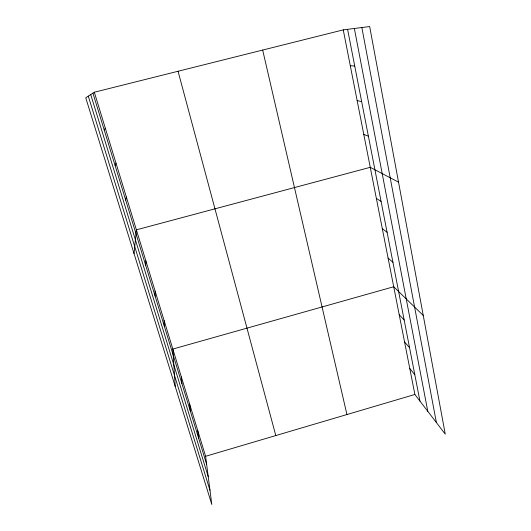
<?xml version="1.0" encoding="UTF-8"?>
<svg xmlns="http://www.w3.org/2000/svg" width="531" height="531" viewBox="0 0 531 531"><rect width="100%" height="100%" fill="white"/><g stroke="black" fill="none" stroke-linecap="round" stroke-linejoin="round"><path stroke-width="0.8" d="M145.7 265.4L145.872 260.874M134.031 253.579L136.387 229.837L370.253 167.318L398.535 182.166M125.714 200.167L126.332 196.941M115.114 165.572L115.977 163.077M104.189 129.916L105.317 128.183M94.326 92.235L85.737 97.784L211.796 504.45L205.61 456.295L94.326 92.235L343.252 29.875L369.676 26.55L445.263 434.146L414.884 394.473L343.252 29.875M205.61 456.295L414.884 394.473M350.301 65.744L354.721 66.017M357.144 100.578L361.651 101.62M363.788 134.423L368.381 136.188M376.36 198.375L381.085 201.455M382.3 228.615L387.092 232.286M388.081 258.066L392.933 262.294M423.253 315.454L393.717 286.753L172.827 349.059L175.23 386.488M399.212 314.71L404.157 319.974M404.569 341.971L409.56 347.705M409.793 368.547L414.817 374.733M88.285 96.138L209.984 490.365M92.925 93.137L206.639 464.306M90.721 94.558L208.238 476.738M178.051 71.26L275.801 435.566M262.672 50.06L346.942 414.545M347.586 29.331L419.948 401.091M354.356 28.482L427.8 411.346M361.85 27.532L436.396 422.563M197.731 430.508L198.614 438.108M189.64 404.058L190.37 411.213M181.343 376.917L181.914 383.608M164.086 320.452L164.305 326.12M155.105 291.068L155.132 296.185"/></g></svg>
